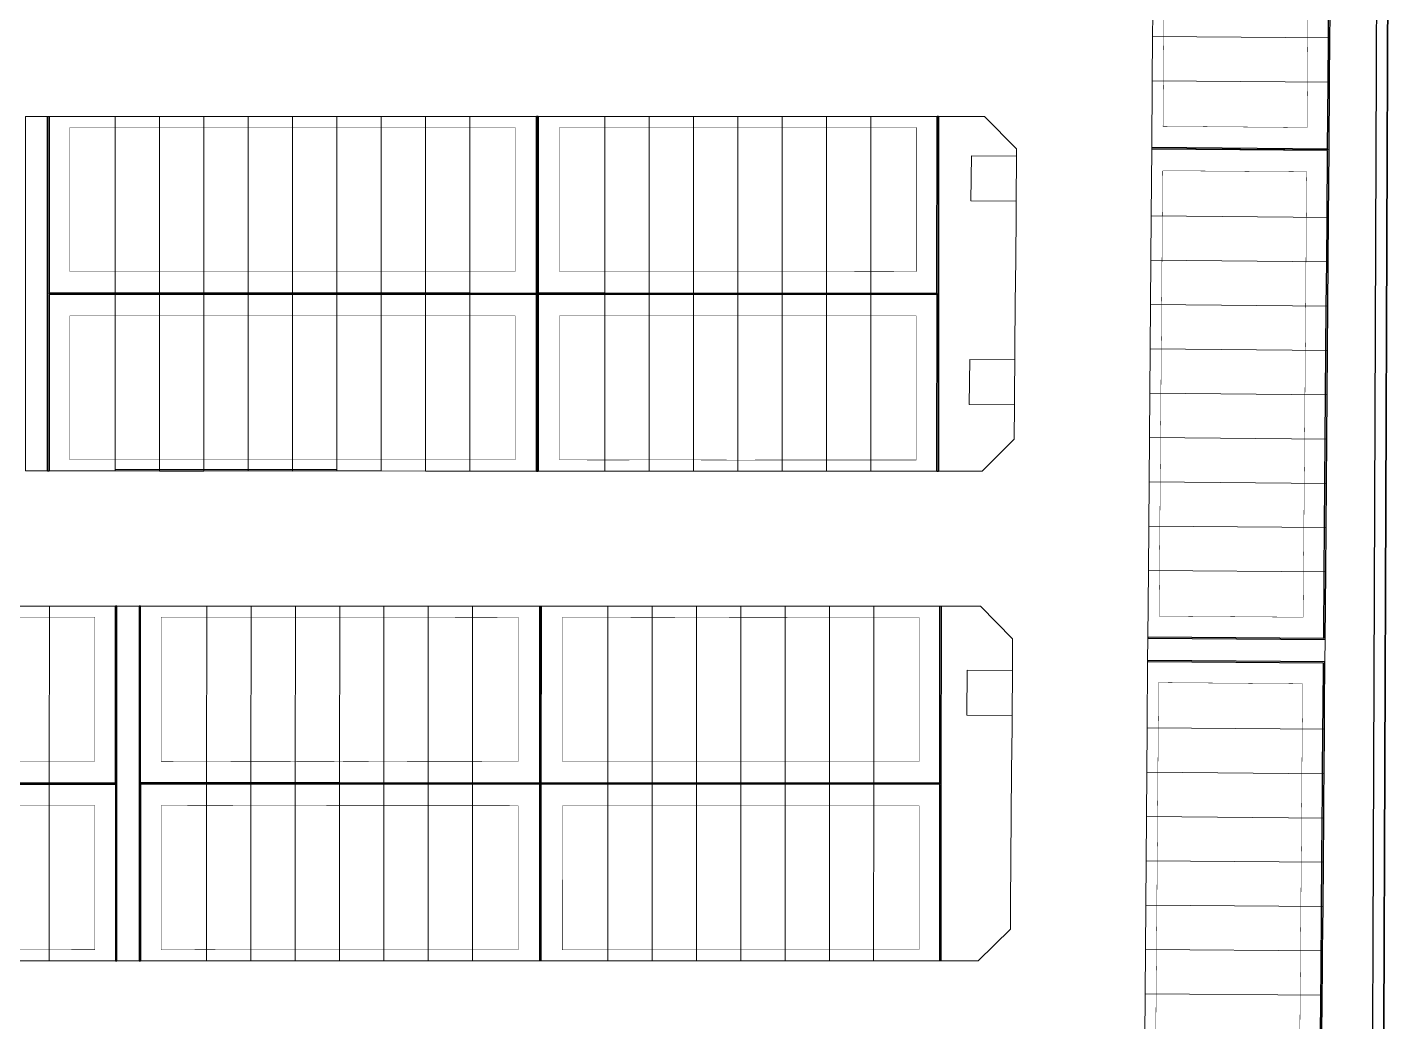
# Model space of a CAD drawing. Header units: centimetres. Extents: x -6122352 to 6876996, y -1694241 to 2592194.
# Drawn here: x 132226 to 317063, y -207021 to -72418 of the extents above; entities that cross this region are included whole.
import ezdxf

# ---------------------------------------------------------------- set-up
doc = ezdxf.new("R2010")
doc.units = ezdxf.units.CM
doc.header["$MEASUREMENT"] = 0
doc.linetypes.add('XR-AR-END-SETTING OUT PLAN$0$23261-XR-AR-SI-GF$0$HIDDEN', pattern=[0.375, 0.25, -0.125])
for name, color, linetype, lineweight, true_color in [('08-Compound Wall-1', 7, 'Continuous', 25, 0xa80000), ('08-Compound Wall-2', 6, 'Continuous', 25, 0xff00ff), ('23585-XR-AR-DAMAC PLOT LIMITS$0$1-End units', 7, 'Continuous', 5, 0xf8991e), ('23585-XR-AR-DAMAC PLOT LIMITS$0$1-Open Space', 7, 'Continuous', 5, 0x90cf5a), ('23585-XR-AR-DAMAC PLOT LIMITS$0$1-Utility', 7, 'Continuous', 5, 0x8db1ff)]:
    doc.layers.add(name, color=color, linetype=linetype, lineweight=lineweight, true_color=true_color)
for name, color, linetype in [('23585-XR-AR-BOUNDARY WALLS AND SETBACKS$0$setback', 7, 'XR-AR-END-SETTING OUT PLAN$0$23261-XR-AR-SI-GF$0$HIDDEN'), ('23585-XR-AR-DAMAC PLOT LIMITS$0$1-Utility Corridor', 44, 'Continuous'), ('@MI-REF LAYER', 7, 'Continuous'), ('@MI-TYPE-01', 30, 'Continuous')]:
    doc.layers.add(name, color=color, linetype=linetype)
doc.layers.add('23585-XR-AR-DAMAC PLOT LIMITS$0$1-Mid units', color=41, linetype='Continuous', lineweight=5)
doc.layers.add('A-ANNO-TEXT', color=3, linetype='Continuous', lineweight=25)

# ---------------------------------------------------------------- blocks, each defined once
blk = doc.blocks.new('23585-XR-AR-BOUNDARY WALLS AND SETBACKS')
at = {"layer": '08-Compound Wall-1'}
blk.add_line((496602.55, 2768903.82), (496602.42, 2768903.68), dxfattribs=at)
at = {"layer": '08-Compound Wall-2'}
for p, q in [((496687.22, 2768960.86), (496693.27, 2768967.45)), ((496693.42, 2768967.32), (496687.37, 2768960.72)), ((496683.17, 2768956.43), (496687.22, 2768960.86)), ((496687.37, 2768960.72), (496683.32, 2768956.3)), ((496679.12, 2768952.01), (496683.17, 2768956.43)), ((496683.32, 2768956.3), (496679.27, 2768951.87)), ((496675.06, 2768947.58), (496679.12, 2768952.01)), ((496679.27, 2768951.87), (496675.21, 2768947.45)), ((496671.01, 2768943.16), (496675.06, 2768947.58)), ((496675.21, 2768947.45), (496671.16, 2768943.03)), ((496666.96, 2768938.74), (496671.01, 2768943.16)), ((496671.16, 2768943.03), (496667.11, 2768938.6)), ((496662.9, 2768934.31), (496666.96, 2768938.74)), ((496667.11, 2768938.6), (496663.05, 2768934.18)), ((496656.79, 2768927.64), (496662.9, 2768934.31)), ((496663.05, 2768934.18), (496656.94, 2768927.51)), ((496656.8, 2768927.36), (496650.69, 2768920.69)), ((496650.69, 2768920.69), (496646.64, 2768916.26)), ((496646.64, 2768916.26), (496642.58, 2768911.84)), ((496642.58, 2768911.84), (496638.53, 2768907.41)), ((496638.32, 2768907.49), (496634.33, 2768903.13)), ((496638.53, 2768907.41), (496634.48, 2768902.99)), ((496634.33, 2768903.13), (496630.27, 2768898.7)), ((496634.48, 2768902.99), (496630.42, 2768898.57)), ((496630.27, 2768898.7), (496626.22, 2768894.28)), ((496630.42, 2768898.57), (496626.37, 2768894.14)), ((496626.22, 2768894.28), (496620.17, 2768887.68)), ((496626.37, 2768894.14), (496620.32, 2768887.54)), ((496611.83, 2768878.57), (496617.88, 2768885.17)), ((496611.98, 2768878.44), (496618.02, 2768885.04)), ((496607.78, 2768874.15), (496611.83, 2768878.57)), ((496607.93, 2768874.01), (496611.98, 2768878.44))]:
    blk.add_line(p, q, dxfattribs=at)
for points in [[(496697.7, 2769001.58), (496697.85, 2769001.45), (496714.2, 2769019.02), (496707.5, 2769025.25), (496703.11, 2769029.34), (496698.72, 2769033.43), (496694.33, 2769037.51), (496689.93, 2769041.6), (496685.54, 2769045.69), (496681.15, 2769049.78), (496676.76, 2769053.86), (496672.36, 2769057.95), (496665.67, 2769064.19), (496658.97, 2769070.42), (496654.58, 2769074.51), (496650.19, 2769078.6)], [(496665.46, 2769064.11), (496658.83, 2769070.27), (496654.44, 2769074.36), (496650.05, 2769078.45), (496645.66, 2769082.54), (496641.26, 2769086.62), (496636.87, 2769090.71), (496632.48, 2769094.8), (496628.09, 2769098.89), (496623.7, 2769102.97), (496617.07, 2769109.14), (496600.86, 2769091.72)], [(496665.46, 2769064.11), (496649.24, 2769046.69)], [(496665.6, 2769063.97), (496649.39, 2769046.55)], [(496697.7, 2769001.58), (496713.92, 2769019.01), (496707.37, 2769025.1), (496702.97, 2769029.19), (496698.58, 2769033.28), (496694.19, 2769037.37), (496689.8, 2769041.46), (496685.4, 2769045.54), (496681.01, 2769049.63), (496676.62, 2769053.72), (496672.23, 2769057.8), (496665.6, 2769063.97)], [(496590.02, 2768988.28), (496607.64, 2768972.14), (496613.75, 2768978.81), (496617.81, 2768983.24), (496621.86, 2768987.66), (496625.91, 2768992.08), (496629.97, 2768996.51), (496634.02, 2769000.93), (496638.07, 2769005.35), (496644.12, 2769011.95), (496626.5, 2769028.1)], [(496661.89, 2768995.67), (496662.02, 2768995.82), (496644.33, 2769012.03), (496626.63, 2769028.24), (496626.5, 2769028.1)], [(496753.84, 2768982.12), (496749.45, 2768986.21), (496747.25, 2768988.26), (496745.05, 2768990.3), (496742.86, 2768992.35), (496740.66, 2768994.39), (496736.27, 2768998.48), (496731.88, 2769002.56), (496729.68, 2769004.61), (496727.49, 2769006.65), (496723.09, 2769010.74), (496720.9, 2769012.78), (496716.4, 2769016.97), (496700.04, 2768999.4), (496700.19, 2768999.27)], [(496748.51, 2768954.31), (496764.72, 2768971.73), (496762.6, 2768973.7), (496758.09, 2768977.89), (496755.9, 2768979.94), (496753.7, 2768981.98), (496749.31, 2768986.07), (496747.12, 2768988.11), (496744.92, 2768990.15), (496742.72, 2768992.2), (496740.53, 2768994.24), (496736.13, 2768998.33), (496731.74, 2769002.42), (496729.55, 2769004.46), (496727.35, 2769006.5), (496722.96, 2769010.59), (496720.76, 2769012.64), (496716.41, 2769016.69), (496700.19, 2768999.27)], [(496661.89, 2768995.67), (496644.27, 2769011.82), (496638.22, 2769005.22), (496634.17, 2769000.79), (496630.12, 2768996.37), (496626.06, 2768991.95), (496622.01, 2768987.52), (496617.95, 2768983.1), (496613.9, 2768978.68), (496607.79, 2768972), (496625.41, 2768955.86)], [(496545.29, 2768939.47), (496562.92, 2768923.33), (496568.96, 2768929.93), (496573.02, 2768934.35), (496577.07, 2768938.78), (496581.12, 2768943.2), (496585.18, 2768947.62), (496589.23, 2768952.05), (496593.28, 2768956.47), (496597.34, 2768960.9), (496601.39, 2768965.32), (496607.51, 2768971.99), (496589.88, 2768988.14)], [(496590.02, 2768988.28), (496589.95, 2768988.21), (496589.88, 2768988.14)], [(496625.27, 2768955.71), (496607.65, 2768971.86), (496601.54, 2768965.18), (496597.49, 2768960.76), (496593.43, 2768956.34), (496589.38, 2768951.91), (496585.32, 2768947.49), (496581.27, 2768943.06), (496577.22, 2768938.64), (496573.16, 2768934.22), (496569.11, 2768929.79), (496563.06, 2768923.19), (496580.68, 2768907.05)], [(496625.27, 2768955.71), (496625.34, 2768955.78), (496625.41, 2768955.86)], [(496639.03, 2768943.64), (496656.66, 2768927.49)], [(496639.17, 2768943.79), (496656.79, 2768927.64)], [(496545.16, 2768939.33), (496580.55, 2768906.9), (496580.68, 2768907.05)], [(496586.59, 2768913.78), (496586.59, 2768913.78), (496590.64, 2768918.21), (496594.69, 2768922.63), (496598.75, 2768927.05), (496602.8, 2768931.48), (496606.78, 2768935.83)], [(496638.32, 2768907.49), (496642.43, 2768911.97), (496646.49, 2768916.4), (496650.54, 2768920.82), (496656.66, 2768927.49)], [(496656.8, 2768927.36), (496674.42, 2768911.21)], [(496656.94, 2768927.51), (496674.56, 2768911.36)]]:
    blk.add_lwpolyline(points, dxfattribs=at)
at = {"layer": '23585-XR-AR-BOUNDARY WALLS AND SETBACKS$0$setback', "ltscale": 40, "const_width": 0.05}
for points in [[(496661.43, 2769064.03), (496648.14, 2769049.76), (496643.64, 2769053.95), (496639.25, 2769058.04), (496634.86, 2769062.13), (496630.47, 2769066.21), (496626.07, 2769070.3), (496621.68, 2769074.39), (496617.29, 2769078.48), (496612.9, 2769082.56), (496608.5, 2769086.65), (496604, 2769090.84), (496617.29, 2769105.12), (496621.79, 2769100.93), (496626.18, 2769096.84), (496630.57, 2769092.75), (496634.96, 2769088.66), (496639.36, 2769084.57), (496643.75, 2769080.49), (496648.14, 2769076.4), (496652.53, 2769072.31), (496656.93, 2769068.22), (496661.43, 2769064.03)], [(496625.71, 2769025.02), (496621.56, 2769020.49), (496617.51, 2769016.06), (496613.45, 2769011.64), (496609.4, 2769007.22), (496605.35, 2769002.79), (496601.29, 2768998.37), (496597.24, 2768993.94), (496593.08, 2768989.41), (496607.46, 2768976.24), (496611.62, 2768980.77), (496615.67, 2768985.19), (496619.72, 2768989.62), (496623.78, 2768994.04), (496627.83, 2768998.47), (496631.88, 2769002.89), (496635.94, 2769007.31), (496640.09, 2769011.85), (496625.71, 2769025.02)], [(496751.8, 2768979.93), (496747.4, 2768984.02), (496745.21, 2768986.06), (496743.01, 2768988.1), (496740.81, 2768990.15), (496738.62, 2768992.19), (496734.23, 2768996.28), (496729.83, 2769000.37), (496727.64, 2769002.41), (496725.44, 2769004.45), (496721.05, 2769008.54), (496718.85, 2769010.59), (496716.55, 2769012.73), (496703.26, 2768998.46), (496707.77, 2768994.27), (496712.16, 2768990.18), (496716.55, 2768986.1), (496720.94, 2768982.01), (496725.34, 2768977.92), (496729.73, 2768973.83), (496734.12, 2768969.74), (496738.51, 2768965.66)], [(496658.89, 2768994.62), (496644.51, 2769007.79), (496640.36, 2769003.26), (496636.31, 2768998.84), (496632.25, 2768994.41), (496628.2, 2768989.99), (496624.15, 2768985.56), (496620.09, 2768981.14), (496616.04, 2768976.72), (496611.88, 2768972.18), (496626.26, 2768959.01), (496630.42, 2768963.54), (496634.47, 2768967.97), (496638.52, 2768972.39), (496642.58, 2768976.81), (496646.63, 2768981.24), (496650.68, 2768985.66), (496654.74, 2768990.09), (496658.89, 2768994.62)], [(496642.23, 2768944.91), (496656.61, 2768931.74), (496660.77, 2768936.27), (496664.82, 2768940.7), (496668.87, 2768945.12), (496672.93, 2768949.54), (496676.98, 2768953.97), (496681.03, 2768958.39), (496685.09, 2768962.81), (496689.24, 2768967.35), (496674.86, 2768980.52), (496670.71, 2768975.99), (496666.66, 2768971.56), (496662.6, 2768967.14), (496658.55, 2768962.72), (496654.5, 2768958.29), (496650.44, 2768953.87), (496646.39, 2768949.45), (496642.23, 2768944.91)], [(496671.36, 2768910.09), (496656.98, 2768923.26), (496652.83, 2768918.73), (496648.77, 2768914.3), (496644.72, 2768909.88), (496640.67, 2768905.46), (496636.61, 2768901.03), (496632.56, 2768896.61), (496628.51, 2768892.18), (496624.35, 2768887.65), (496638.73, 2768874.47), (496642.88, 2768879.01), (496646.94, 2768883.43), (496650.99, 2768887.86), (496655.04, 2768892.28), (496659.1, 2768896.7), (496663.15, 2768901.13), (496667.2, 2768905.55), (496671.36, 2768910.09)], [(496589.32, 2768858.3), (496574.95, 2768871.48), (496579.1, 2768876.01), (496583.16, 2768880.43), (496587.21, 2768884.86), (496591.26, 2768889.28), (496595.32, 2768893.71), (496599.47, 2768898.24), (496613.85, 2768885.07), (496609.69, 2768880.53), (496605.64, 2768876.11), (496601.59, 2768871.69), (496597.53, 2768867.26), (496593.48, 2768862.84), (496589.32, 2768858.3)]]:
    blk.add_lwpolyline(points, dxfattribs=at)
for points in [[(496652.54, 2769045.67), (496657.04, 2769041.48), (496661.43, 2769037.4), (496665.82, 2769033.31), (496670.21, 2769029.22), (496674.61, 2769025.13), (496679, 2769021.04), (496683.39, 2769016.96), (496687.78, 2769012.87), (496692.17, 2769008.78), (496696.67, 2769004.59), (496709.96, 2769018.87), (496705.46, 2769023.05), (496701.07, 2769027.14), (496696.67, 2769031.23), (496692.28, 2769035.32), (496687.89, 2769039.41), (496683.5, 2769043.49), (496679.11, 2769047.58), (496674.71, 2769051.67), (496670.32, 2769055.75), (496665.82, 2769059.95)], [(496603.41, 2768971.81), (496589.03, 2768984.99), (496584.88, 2768980.45), (496580.82, 2768976.03), (496576.77, 2768971.6), (496572.72, 2768967.18), (496568.66, 2768962.76), (496564.61, 2768958.33), (496560.56, 2768953.91), (496556.5, 2768949.49), (496552.45, 2768945.06), (496548.29, 2768940.53), (496562.67, 2768927.35), (496566.83, 2768931.89), (496570.88, 2768936.31), (496574.93, 2768940.74), (496578.99, 2768945.16), (496583.04, 2768949.58), (496587.09, 2768954.01), (496591.15, 2768958.43), (496595.2, 2768962.85), (496599.25, 2768967.28)], [(496622.21, 2768954.59), (496607.83, 2768967.76), (496603.68, 2768963.22), (496599.62, 2768958.8), (496595.57, 2768954.38), (496591.52, 2768949.95), (496587.46, 2768945.53), (496583.41, 2768941.11), (496579.36, 2768936.68), (496575.3, 2768932.26), (496571.25, 2768927.83), (496567.09, 2768923.3), (496581.47, 2768910.12), (496585.63, 2768914.66), (496589.68, 2768919.08), (496593.73, 2768923.51), (496597.79, 2768927.93), (496601.84, 2768932.36), (496605.89, 2768936.78), (496609.95, 2768941.2), (496614, 2768945.63), (496618.05, 2768950.05)], [(496638.18, 2768940.49), (496634.03, 2768935.95), (496629.97, 2768931.53), (496625.92, 2768927.11), (496621.87, 2768922.68), (496617.81, 2768918.26), (496613.76, 2768913.83), (496609.71, 2768909.41), (496605.55, 2768904.87), (496619.93, 2768891.7), (496624.08, 2768896.24), (496628.14, 2768900.66), (496632.19, 2768905.08), (496636.24, 2768909.51), (496640.3, 2768913.93), (496644.35, 2768918.36), (496648.4, 2768922.78), (496652.56, 2768927.31)], [(496593.75, 2768854.25), (496597.9, 2768858.78), (496601.96, 2768863.21), (496606.01, 2768867.63), (496610.06, 2768872.06), (496614.12, 2768876.48), (496618.27, 2768881.01), (496632.65, 2768867.84), (496628.49, 2768863.31), (496624.44, 2768858.88), (496620.39, 2768854.46), (496616.33, 2768850.03), (496612.28, 2768845.61), (496608.13, 2768841.08)]]:
    blk.add_lwpolyline(points, close=True, dxfattribs=at)
blk.add_lwpolyline([(496708.04, 2768950.12), (496693.66, 2768963.29), (496689.51, 2768958.76), (496685.46, 2768954.34), (496681.4, 2768949.91), (496677.35, 2768945.49), (496673.3, 2768941.07), (496669.24, 2768936.64), (496665.19, 2768932.22), (496661.04, 2768927.68), (496675.41, 2768914.51), (496679.57, 2768919.05), (496683.62, 2768923.47), (496687.67, 2768927.89, -0.000006), (496687.67, 2768927.89), (496691.73, 2768932.32), (496695.78, 2768936.74), (496699.83, 2768941.16), (496703.89, 2768945.59), (496708.04, 2768950.12)], format="xyb", dxfattribs=at)
at = {"layer": '@MI-TYPE-01'}
for p, q in [((496693.27, 2768967.45), (496675.65, 2768983.6)), ((496693.4, 2768967.6), (496675.78, 2768983.75)), ((496711.04, 2768951.17), (496693.42, 2768967.32)), ((496711.17, 2768951.32), (496693.55, 2768967.47)), ((496602.42, 2768903.68), (496620.11, 2768887.46)), ((496620.17, 2768887.68), (496602.55, 2768903.82)), ((496617.88, 2768885.17), (496600.25, 2768901.32)), ((496620.11, 2768887.46), (496637.81, 2768871.25)), ((496620.32, 2768887.54), (496637.94, 2768871.4)), ((496618.02, 2768885.04), (496635.64, 2768868.89)), ((496637.81, 2768871.25), (496637.94, 2768871.4))]:
    blk.add_line(p, q, dxfattribs=at)
for points in [[(496618.09, 2768885.25), (496600.39, 2768901.46), (496600.25, 2768901.32)], [(496635.64, 2768868.89), (496635.78, 2768869.04), (496618.09, 2768885.25)]]:
    blk.add_lwpolyline(points, dxfattribs=at)
blk = doc.blocks.new('A$C9d9485f6')
at = {"layer": 'A-ANNO-TEXT', "rotation": 312.4881850805905}
blk.add_blockref('23585-XR-AR-BOUNDARY WALLS AND SETBACKS', (-2377088.53, -1504219.25), dxfattribs=at)
blk = doc.blocks.new('23585-XR-AR-DAMAC PLOT LIMITS')
at = {"layer": '23585-XR-AR-DAMAC PLOT LIMITS$0$1-End units', "color": 251, "true_color": 0x636466}
for points in [[(496665.67, 2769064.19), (496649.32, 2769046.62), (496642.62, 2769052.85), (496658.97, 2769070.42)], [(496672.36, 2769057.95), (496656.02, 2769040.39), (496649.32, 2769046.62), (496665.67, 2769064.19)], [(496644.33, 2769012.03), (496638.15, 2769005.29), (496620.45, 2769021.5), (496626.63, 2769028.24)], [(496714.2, 2769019.02), (496697.85, 2769001.45), (496691.15, 2769007.68), (496707.5, 2769025.25)], [(496723.09, 2769010.74), (496706.74, 2768993.17), (496700.04, 2768999.4), (496716.4, 2769016.97), (496720.9, 2769012.78)], [(496662.02, 2768995.82), (496655.84, 2768989.07), (496638.15, 2769005.29), (496644.33, 2769012.03)], [(496607.65, 2768972), (496589.95, 2768988.21), (496596.13, 2768994.96), (496613.83, 2768978.74)], [(496601.46, 2768965.25), (496583.77, 2768981.46), (496589.95, 2768988.21), (496607.65, 2768972)], [(496693.48, 2768967.53), (496687.3, 2768960.79), (496669.6, 2768977), (496675.78, 2768983.75)], [(496607.65, 2768972), (496613.83, 2768978.74), (496631.52, 2768962.53), (496625.34, 2768955.78)], [(496601.46, 2768965.25), (496607.65, 2768972), (496625.34, 2768955.78), (496619.16, 2768949.04)], [(496711.17, 2768951.32), (496704.99, 2768944.57), (496687.3, 2768960.79), (496693.48, 2768967.53)], [(496656.8, 2768927.5), (496639.1, 2768943.71), (496645.28, 2768950.46), (496662.98, 2768934.25)], [(496569.04, 2768929.86), (496562.85, 2768923.11), (496545.16, 2768939.33), (496551.34, 2768946.07)], [(496650.61, 2768920.75), (496632.92, 2768936.97), (496639.1, 2768943.71), (496656.8, 2768927.5)], [(496656.8, 2768927.5), (496662.98, 2768934.25), (496680.67, 2768918.03), (496674.49, 2768911.29)], [(496586.73, 2768913.65), (496580.55, 2768906.9), (496562.85, 2768923.11), (496569.04, 2768929.86)], [(496650.61, 2768920.75), (496656.8, 2768927.5), (496674.49, 2768911.29), (496668.31, 2768904.54)], [(496626.29, 2768894.21), (496620.11, 2768887.46), (496602.42, 2768903.68), (496608.6, 2768910.42)], [(496618.09, 2768885.25), (496611.9, 2768878.51), (496594.21, 2768894.72), (496600.39, 2768901.46)], [(496643.99, 2768878), (496637.81, 2768871.25), (496620.11, 2768887.46), (496626.29, 2768894.21)], [(496635.78, 2768869.04), (496629.6, 2768862.29), (496611.9, 2768878.51), (496618.09, 2768885.25)]]:
    blk.add_lwpolyline(points, close=True, dxfattribs=at)
at = {"layer": '23585-XR-AR-DAMAC PLOT LIMITS$0$1-Mid units', "color": 251, "true_color": 0x636466}
for points in [[(496654.58, 2769074.51), (496638.23, 2769056.94), (496633.84, 2769061.03), (496650.19, 2769078.6)], [(496658.97, 2769070.42), (496642.62, 2769052.85), (496638.23, 2769056.94), (496654.58, 2769074.51)], [(496676.76, 2769053.86), (496660.41, 2769036.3), (496656.02, 2769040.39), (496672.36, 2769057.95)], [(496681.15, 2769049.78), (496664.8, 2769032.21), (496660.41, 2769036.3), (496676.76, 2769053.86)], [(496685.54, 2769045.69), (496669.19, 2769028.12), (496664.8, 2769032.21), (496681.15, 2769049.78)], [(496689.93, 2769041.6), (496673.58, 2769024.03), (496669.19, 2769028.12), (496685.54, 2769045.69)], [(496694.33, 2769037.51), (496677.98, 2769019.95), (496673.58, 2769024.03), (496689.93, 2769041.6)], [(496698.72, 2769033.43), (496682.37, 2769015.86), (496677.98, 2769019.95), (496694.33, 2769037.51)], [(496703.11, 2769029.34), (496686.76, 2769011.77), (496682.37, 2769015.86), (496698.72, 2769033.43)], [(496707.5, 2769025.25), (496691.15, 2769007.68), (496686.76, 2769011.77), (496703.11, 2769029.34)], [(496634.09, 2769000.86), (496616.4, 2769017.08), (496620.45, 2769021.5), (496638.15, 2769005.29)], [(496630.04, 2768996.44), (496612.35, 2769012.65), (496616.4, 2769017.08), (496634.09, 2769000.86)], [(496625.99, 2768992.02), (496608.29, 2769008.23), (496612.35, 2769012.65), (496630.04, 2768996.44)], [(496727.49, 2769006.65), (496711.14, 2768989.08), (496706.74, 2768993.17), (496723.09, 2769010.74)], [(496621.93, 2768987.59), (496604.24, 2769003.8), (496608.29, 2769008.23), (496625.99, 2768992.02)], [(496634.09, 2769000.86), (496638.15, 2769005.29), (496655.84, 2768989.07), (496651.79, 2768984.65)], [(496731.88, 2769002.56), (496715.53, 2768985), (496711.14, 2768989.08), (496727.49, 2769006.65), (496729.68, 2769004.61)], [(496617.88, 2768983.17), (496600.19, 2768999.38), (496604.24, 2769003.8), (496621.93, 2768987.59)], [(496736.27, 2768998.48), (496719.92, 2768980.91), (496715.53, 2768985), (496731.88, 2769002.56)], [(496630.04, 2768996.44), (496634.09, 2769000.86), (496651.79, 2768984.65), (496647.74, 2768980.23)], [(496613.83, 2768978.74), (496596.13, 2768994.96), (496600.19, 2768999.38), (496617.88, 2768983.17)], [(496740.66, 2768994.39), (496724.31, 2768976.82), (496719.92, 2768980.91), (496736.27, 2768998.48)], [(496625.99, 2768992.02), (496630.04, 2768996.44), (496647.74, 2768980.23), (496643.68, 2768975.8)], [(496745.05, 2768990.3), (496728.71, 2768972.73), (496724.31, 2768976.82), (496740.66, 2768994.39), (496742.86, 2768992.35)], [(496621.93, 2768987.59), (496625.99, 2768992.02), (496643.68, 2768975.8), (496639.63, 2768971.38)], [(496749.45, 2768986.21), (496733.1, 2768968.65), (496728.71, 2768972.73), (496745.05, 2768990.3), (496747.25, 2768988.26)], [(496617.88, 2768983.17), (496621.93, 2768987.59), (496639.63, 2768971.38), (496635.58, 2768966.95)], [(496753.84, 2768982.12), (496737.49, 2768964.56), (496733.1, 2768968.65), (496749.45, 2768986.21)], [(496613.83, 2768978.74), (496617.88, 2768983.17), (496635.58, 2768966.95), (496631.52, 2768962.53)], [(496597.41, 2768960.83), (496579.72, 2768977.04), (496583.77, 2768981.46), (496601.46, 2768965.25)], [(496593.36, 2768956.4), (496575.66, 2768972.62), (496579.72, 2768977.04), (496597.41, 2768960.83)], [(496683.25, 2768956.36), (496665.55, 2768972.58), (496669.6, 2768977), (496687.3, 2768960.79)], [(496589.3, 2768951.98), (496571.61, 2768968.19), (496575.66, 2768972.62), (496593.36, 2768956.4)], [(496679.19, 2768951.94), (496661.5, 2768968.15), (496665.55, 2768972.58), (496683.25, 2768956.36)], [(496585.25, 2768947.56), (496567.56, 2768963.77), (496571.61, 2768968.19), (496589.3, 2768951.98)], [(496675.14, 2768947.52), (496657.44, 2768963.73), (496661.5, 2768968.15), (496679.19, 2768951.94)], [(496597.41, 2768960.83), (496601.46, 2768965.25), (496619.16, 2768949.04), (496615.11, 2768944.61)], [(496581.2, 2768943.13), (496563.5, 2768959.35), (496567.56, 2768963.77), (496585.25, 2768947.56)], [(496671.08, 2768943.09), (496653.39, 2768959.31), (496657.44, 2768963.73), (496675.14, 2768947.52)], [(496577.14, 2768938.71), (496559.45, 2768954.92), (496563.5, 2768959.35), (496581.2, 2768943.13)], [(496593.36, 2768956.4), (496597.41, 2768960.83), (496615.11, 2768944.61), (496611.05, 2768940.19)], [(496667.03, 2768938.67), (496649.34, 2768954.88), (496653.39, 2768959.31), (496671.08, 2768943.09)], [(496683.25, 2768956.36), (496687.3, 2768960.79), (496704.99, 2768944.57), (496700.94, 2768940.15)], [(496589.3, 2768951.98), (496593.36, 2768956.4), (496611.05, 2768940.19), (496607, 2768935.77)], [(496679.19, 2768951.94), (496683.25, 2768956.36), (496700.94, 2768940.15), (496696.89, 2768935.73)], [(496573.09, 2768934.28), (496555.4, 2768950.5), (496559.45, 2768954.92), (496577.14, 2768938.71)], [(496662.98, 2768934.25), (496645.28, 2768950.46), (496649.34, 2768954.88), (496667.03, 2768938.67)], [(496585.25, 2768947.56), (496589.3, 2768951.98), (496607, 2768935.77), (496602.95, 2768931.34)], [(496675.14, 2768947.52), (496679.19, 2768951.94), (496696.89, 2768935.73), (496692.83, 2768931.3)], [(496569.04, 2768929.86), (496551.34, 2768946.07), (496555.4, 2768950.5), (496573.09, 2768934.28)], [(496581.2, 2768943.13), (496585.25, 2768947.56), (496602.95, 2768931.34), (496598.89, 2768926.92)], [(496671.08, 2768943.09), (496675.14, 2768947.52), (496692.83, 2768931.3), (496688.78, 2768926.88)], [(496577.14, 2768938.71), (496581.2, 2768943.13), (496598.89, 2768926.92), (496594.84, 2768922.49)], [(496667.03, 2768938.67), (496671.08, 2768943.09), (496688.78, 2768926.88), (496684.73, 2768922.46)], [(496573.09, 2768934.28), (496577.14, 2768938.71), (496594.84, 2768922.49), (496590.79, 2768918.07)], [(496646.56, 2768916.33), (496628.87, 2768932.54), (496632.92, 2768936.97), (496650.61, 2768920.75)], [(496662.98, 2768934.25), (496667.03, 2768938.67), (496684.73, 2768922.46), (496680.67, 2768918.03)], [(496590.79, 2768918.07), (496586.73, 2768913.65), (496569.04, 2768929.86), (496573.09, 2768934.28)], [(496642.51, 2768911.91), (496624.81, 2768928.12), (496628.87, 2768932.54), (496646.56, 2768916.33)], [(496638.45, 2768907.48), (496620.76, 2768923.7), (496624.81, 2768928.12), (496642.51, 2768911.91)], [(496634.4, 2768903.06), (496616.71, 2768919.27), (496620.76, 2768923.7), (496638.45, 2768907.48)], [(496646.56, 2768916.33), (496650.61, 2768920.75), (496668.31, 2768904.54), (496664.26, 2768900.12)], [(496630.35, 2768898.63), (496612.65, 2768914.85), (496616.71, 2768919.27), (496634.4, 2768903.06)], [(496626.29, 2768894.21), (496608.6, 2768910.42), (496612.65, 2768914.85), (496630.35, 2768898.63)], [(496642.51, 2768911.91), (496646.56, 2768916.33), (496664.26, 2768900.12), (496660.2, 2768895.69)], [(496638.45, 2768907.48), (496642.51, 2768911.91), (496660.2, 2768895.69), (496656.15, 2768891.27)], [(496634.4, 2768903.06), (496638.45, 2768907.48), (496656.15, 2768891.27), (496652.1, 2768886.84)], [(496630.35, 2768898.63), (496634.4, 2768903.06), (496652.1, 2768886.84), (496648.04, 2768882.42)], [(496648.04, 2768882.42), (496643.99, 2768878), (496626.29, 2768894.21), (496630.35, 2768898.63)], [(496607.85, 2768874.08), (496590.16, 2768890.3), (496594.21, 2768894.72), (496611.9, 2768878.51)], [(496607.85, 2768874.08), (496611.9, 2768878.51), (496629.6, 2768862.29), (496625.55, 2768857.87)]]:
    blk.add_lwpolyline(points, close=True, dxfattribs=at)
at = {"layer": '23585-XR-AR-DAMAC PLOT LIMITS$0$1-Open Space', "color": 251, "true_color": 0x636466}
blk.add_lwpolyline([(496826.64, 2768924.26), (496583.68, 2769148.51, -0.106205)], format="xyb", dxfattribs=at)
blk.add_lwpolyline([(496650.19, 2769078.6), (496654.58, 2769074.51), (496658.97, 2769070.42), (496665.67, 2769064.19), (496672.36, 2769057.95), (496676.76, 2769053.86), (496681.15, 2769049.78), (496685.54, 2769045.69), (496689.93, 2769041.6), (496694.33, 2769037.51), (496698.72, 2769033.43), (496703.11, 2769029.34), (496707.5, 2769025.25), (496714.2, 2769019.02), (496716.4, 2769016.97), (496720.9, 2769012.78), (496723.09, 2769010.74), (496727.49, 2769006.65), (496729.68, 2769004.61), (496731.88, 2769002.56), (496736.27, 2768998.48), (496740.66, 2768994.39), (496742.86, 2768992.35), (496745.05, 2768990.3), (496747.25, 2768988.26), (496749.45, 2768986.21), (496753.84, 2768982.12)], dxfattribs=at)
for points in [[(496662.38, 2769009.47), (496665.77, 2769006.31), (496666.02, 2769000.18), (496662.02, 2768995.82), (496644.33, 2769012.03), (496626.63, 2769028.24), (496630.83, 2769032.83), (496637.01, 2769033.08), (496637.72, 2769032.41), (496633.55, 2769027.94), (496638.01, 2769023.78), (496642.19, 2769028.25), (496643.55, 2769026.99), (496647.94, 2769022.9), (496652.33, 2769018.81), (496656.72, 2769014.73), (496657.91, 2769013.62), (496653.74, 2769009.15), (496658.2, 2769004.99)], [(496716.4, 2769016.97), (496700.04, 2768999.4), (496697.85, 2769001.45), (496714.2, 2769019.02)], [(496707.45, 2768967.51), (496711.85, 2768963.43), (496714.31, 2768961.13), (496714.55, 2768955), (496711.17, 2768951.32), (496693.48, 2768967.53), (496675.78, 2768983.75), (496678, 2768986.17), (496679.37, 2768987.66), (496685.54, 2768987.9), (496687.58, 2768986), (496688.68, 2768984.98), (496684.52, 2768980.51), (496688.98, 2768976.36), (496693.14, 2768980.83), (496694.28, 2768979.78), (496698.67, 2768975.69), (496703.06, 2768971.6)], [(496562.85, 2768923.11), (496580.55, 2768906.9), (496578.52, 2768904.69), (496560.83, 2768920.9), (496543.13, 2768937.11), (496545.16, 2768939.33)], [(496620.11, 2768887.46), (496637.81, 2768871.25), (496635.78, 2768869.04), (496618.09, 2768885.25), (496600.39, 2768901.46), (496602.42, 2768903.68)]]:
    blk.add_lwpolyline(points, close=True, dxfattribs=at)
at = {"layer": '23585-XR-AR-DAMAC PLOT LIMITS$0$1-Utility', "color": 251, "true_color": 0x636466}
for points in [[(496637.72, 2769032.41), (496633.55, 2769027.94), (496638.01, 2769023.78), (496642.19, 2769028.25)], [(496661.12, 2769010.64), (496657.91, 2769013.62), (496653.74, 2769009.15), (496658.2, 2769004.99), (496662.38, 2769009.47)], [(496693.14, 2768980.83), (496688.98, 2768976.36), (496684.52, 2768980.51), (496688.68, 2768984.98)]]:
    blk.add_lwpolyline(points, close=True, dxfattribs=at)
at = {"layer": '23585-XR-AR-DAMAC PLOT LIMITS$0$1-Utility Corridor', "color": 251, "true_color": 0x636466}
for points in [[(496581.97, 2769155.47, 0.197505), (496584.7, 2769149.61), (496827.67, 2768925.36), (496882.85, 2768873.54), (496960.84, 2768800.33), (496965.39, 2768796.05), (496983.32, 2768779.21), (497000.31, 2768763.26), (497005.14, 2768766.6)], [(496580.47, 2769155.41, 0.197505), (496583.68, 2769148.51), (496826.64, 2768924.26), (496881.83, 2768872.45), (496959.81, 2768799.24), (496964.36, 2768794.96), (496982.29, 2768778.12), (496999.04, 2768762.39), (497000.31, 2768763.26), (496983.32, 2768779.21), (496965.39, 2768796.05), (496960.84, 2768800.33), (496882.85, 2768873.54), (496827.67, 2768925.36), (496584.7, 2769149.61, -0.197505), (496581.97, 2769155.47)]]:
    blk.add_lwpolyline(points, format="xyb", dxfattribs=at)
blk = doc.blocks.new('A$Cf093b529')
at = {"layer": 'A-ANNO-TEXT'}
blk.add_blockref('23585-XR-AR-DAMAC PLOT LIMITS', (-495391.99, -2768603.44), dxfattribs=at)

msp = doc.modelspace()

# ---------------------------------------------------------------- linework, layer by layer
at = {"layer": '@MI-REF LAYER', "color": 30, "const_width": 210.14043}
for points in [[(134965.1212, -132472.06341), (134973.43842, -84472.10852)], [(255572.91711, -84494.68978), (255563.57447, -132493.57237)]]:
    msp.add_lwpolyline(points, dxfattribs=at)

# ---------------------------------------------------------------- block references
at = {"layer": '@MI-REF LAYER', "xscale": 1000, "yscale": 1000, "zscale": 1000}
msp.add_blockref('A$C9d9485f6', (-23958.95046, 48155.57226), dxfattribs=at)
at = {"layer": '@MI-REF LAYER', "xscale": 1000, "yscale": 1000, "zscale": 1000, "rotation": 312.4882903633292}
msp.add_blockref('A$Cf093b529', (-891608.73293, 539022.72011), dxfattribs=at)

doc.saveas('drawing.dxf')
